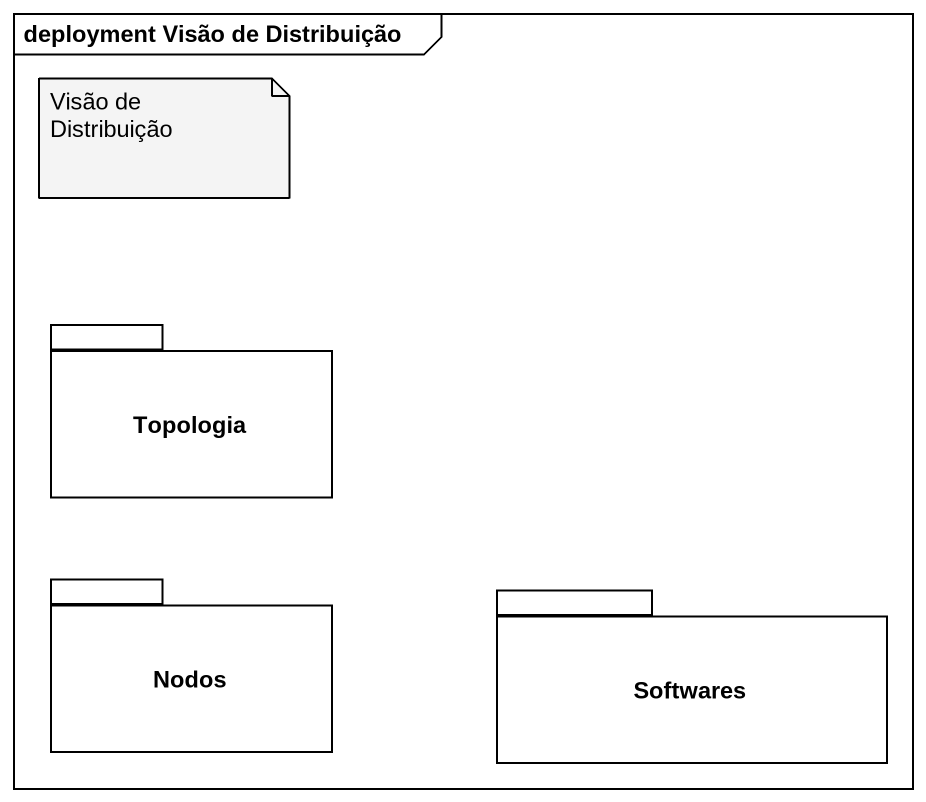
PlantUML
@startuml
mainframe deployment Visão de Distribuição
package Topologia {
}
package Nodos {
}
package Softwares {
}
note as N1
  Visão de Distribuição
end note
@enduml
